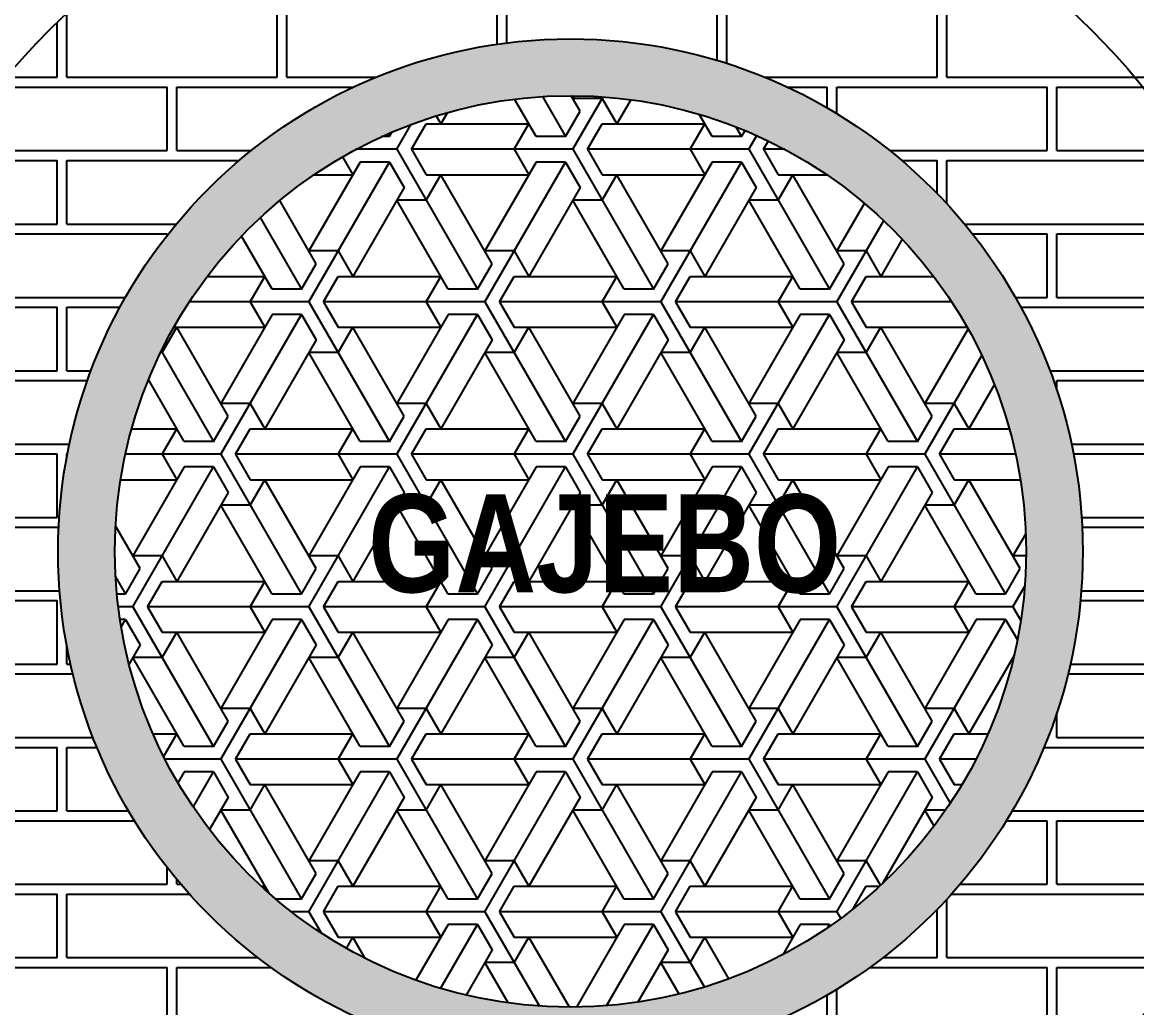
# Model space of a CAD drawing. Header units: inches. Extents: x 218041 to 238734, y -94371 to -86245.
# Drawn here: x 223111.7 to 223560.1, y -91990 to -91593.7 of the extents above; entities that cross this region are included whole.
import ezdxf

# ---------------------------------------------------------------- set-up
doc = ezdxf.new("R2010")
doc.units = ezdxf.units.IN
doc.header["$LTSCALE"] = 0.1
doc.header["$MEASUREMENT"] = 0
doc.layers.add('TEXT', color=250, linetype='Continuous')
doc.styles.get("Standard").update_dxf_attribs({"font": 'swisscb.ttf'})

msp = doc.modelspace()

# ---------------------------------------------------------------- hatches: boundary and pattern name
at = {"lineweight": -3, "true_color": 0xf7f281, "transparency": 33554687}
h = msp.add_hatch(dxfattribs=at)
h.set_pattern_fill('BRICK_UK_HIGH', color=51, scale=0.3934426229504204, pattern_type=2)
h.set_pattern_definition([(0, (-9206022.834467523, 3617324.486309838), (44.26229508192229, 29.50819672128152), [84.59016393434037, -3.934426229504204]), (0, (-9206067.096762605, 3617328.420736068), (44.26229508192229, 29.50819672128152), [84.59016393434037, -3.934426229504204]), (90, (-9206022.834467523, 3617324.486309838), (-44.26229508192229, 29.50819672128152), [-33.44262295078572, 25.57377049177732]), (90, (-9206026.768893752, 3617324.486309838), (-44.26229508192229, 29.50819672128152), [-33.44262295078572, 25.57377049177732])])
edge = h.paths.add_edge_path()
edge.add_spline(control_points=[(223004.2575447352, -92120.38067721714), (223019.5471519956, -92111.46864070788), (223037.9469469337, -92111.0865616896), (223053.5777227392, -92118.78814409579)], knot_values=[0, 0, 0, 0, 1, 1, 1, 1], degree=3, periodic=0)
edge.add_spline(control_points=[(223053.5777227392, -92118.78814409579), (223069.2084985466, -92126.48947856015), (223080.1169661132, -92141.31196260637), (223082.4565492568, -92158.9723937339)], knot_values=[0, 0, 0, 0, 1, 1, 1, 1], degree=3, periodic=0)
edge.add_line((223082.4565492568, -92158.9723937339), (223097.3163761059, -92255.81747216395))
edge.add_line((223097.3163761047, -92255.81747216357), (223197.9061651128, -92287.125164638))
edge.add_line((223197.9061651135, -92287.12516463826), (223176.3969118294, -92144.75439291178))
edge.add_spline(control_points=[(223176.3969118295, -92144.75439291167), (223173.2029196674, -92121.68485349182), (223181.5798967833, -92098.69589530629), (223198.8882499056, -92083.46033945864)], knot_values=[0, 0, 0, 0, 1, 1, 1, 1], degree=3, periodic=0)
edge.add_spline(control_points=[(223198.8882499056, -92083.46033945864), (223202.0130516251, -92080.70983356934), (223205.3515605161, -92078.28013086504), (223208.8552607575, -92076.18219467065)], knot_values=[0.8194679658319028, 0.8194679658319028, 0.8194679658319028, 0.8194679658319028, 1, 1, 1, 1], degree=3, periodic=0)
edge.add_arc((223332.2871351277, -91806.53008873014), 296.5597508914764, 208.8062475122503, 245.404303584089, ccw=False)
edge.add_spline(control_points=[(223072.4254242925, -91949.42717439587), (223067.7210140077, -91958.28317140833), (223061.0134073028, -91966.24024211148), (223052.4971903821, -91972.6150258174)], knot_values=[0, 0, 0, 0, 0.3528401945752599, 0.3528401945752599, 0.3528401945752599, 0.3528401945752599], degree=3, periodic=0)
edge.add_line((223052.4971903821, -91972.6150258174), (222961.6035422708, -92035.58045802907))
edge.add_line((222961.6035422699, -92035.58045802916), (222868.6787511834, -92096.51474726609))
edge.add_line((222868.6787511835, -92096.51474726571), (222774.7383886104, -92155.4178935279))
edge.add_line((222774.7383886108, -92155.41789352799), (222897.4593551183, -92193.61372152863))
edge.add_line((222897.4593551175, -92193.61372152854), (223004.2575447352, -92120.38067721699))
edge = h.paths.add_edge_path()
edge.add_spline(control_points=[(223619.8145849703, -91733.89640896254), (223632.8385654183, -91704.33887985999), (223664.3575726839, -91691.26027744914), (223691.7994416242, -91702.47301020053)], knot_values=[0, 0, 0, 0, 0.979237818302074, 0.979237818302074, 0.979237818302074, 0.979237818302074], degree=3, periodic=0)
edge.add_line((223691.7994416242, -91702.47301020053), (223969.3219147341, -91789.54989953694))
edge.add_line((223969.3219147341, -91789.54989953664), (223975.1297671956, -91691.66953856252))
edge.add_line((223975.129767196, -91691.66953856264), (223720.2354432699, -91612.08714783231))
edge.add_spline(control_points=[(223720.2354432696, -91612.08714783237), (223703.8558818454, -91606.79606005501), (223690.868170507, -91593.75702466768), (223685.6375806385, -91577.13571954238)], knot_values=[0, 0, 0, 0, 1, 1, 1, 1], degree=3, periodic=0)
edge.add_spline(control_points=[(223685.6375806385, -91577.13571954238), (223680.4069907719, -91560.51416647526), (223683.587098168, -91542.38735596136), (223693.8305846004, -91528.81028587556)], knot_values=[0, 0, 0, 0, 1, 1, 1, 1], degree=3, periodic=0)
edge.add_line((223693.8305846004, -91528.81028587556), (223753.2415166069, -91466.35263940772))
edge.add_line((223753.2415166067, -91466.35263940784), (223811.6368771245, -91402.37163570909))
edge.add_line((223811.6368771249, -91402.37163570894), (223866.4600947006, -91340.20602292226))
edge.add_line((223866.4600946994, -91340.2060229224), (223735.4813981479, -91340.2060229224))
edge.add_line((223735.4813981483, -91340.2060229224), (223673.5191548536, -91411.51177909455))
edge.add_line((223673.5191548539, -91411.51177909457), (223608.0147939248, -91483.61735469168))
edge.add_line((223608.0147939248, -91483.61735469148), (223540.9870757636, -91554.19957305769))
edge.add_spline(control_points=[(223540.9870757626, -91554.19957305769), (223532.7018810024, -91562.16291115525), (223522.7900042904, -91567.74975382256), (223512.2262992782, -91570.7980733956)], knot_values=[0.6094731122831212, 0.6094731122831212, 0.6094731122831212, 0.6094731122831212, 1, 1, 1, 1], degree=3, periodic=0)
edge.add_arc((223332.2871351277, -91806.53008873014), 296.5597508914764, 14.177158950046078, 52.64475086573981, ccw=False)
edge = h.paths.add_edge_path()
edge.add_spline(control_points=[(223512.2262992782, -91570.7980733956), (223495.7401254119, -91575.55541245684), (223477.6663539463, -91574.12990679171), (223461.7105141913, -91565.90567086729)], knot_values=[0, 0, 0, 0, 0.6094731122831212, 0.6094731122831212, 0.6094731122831212, 0.6094731122831212], degree=3, periodic=0)
edge.add_line((223461.7105141913, -91565.90567086729), (223461.7105141913, -91539.70191405487))
edge.add_arc((223332.2871351277, -91806.53008873014), 296.5597508914764, 64.12457840942285, 180)
edge.add_arc((223332.2871351277, -91806.53008873014), 296.5597508914765, 180, 198.162884208172)
edge.add_line((223050.5037168579, -91898.97353650628), (223075.0640407189, -91890.78676188557))
edge.add_spline(control_points=[(223075.0640407184, -91890.7867618855), (223075.5756557228, -91892.35934027004), (223076.1731965633, -91894.13336712307), (223076.8937167635, -91895.84193722018)], knot_values=[0, 0, 0, 0, 1, 1, 1, 1], degree=3, periodic=0)
edge.add_spline(control_points=[(223076.8937167635, -91895.84193722018), (223082.9436351189, -91913.91675827977), (223081.0539912561, -91933.18399861407), (223072.4254242925, -91949.42717439587)], knot_values=[0.3528401945752599, 0.3528401945752599, 0.3528401945752599, 0.3528401945752599, 1, 1, 1, 1], degree=3, periodic=0)
edge.add_arc((223332.2871351277, -91806.53008873014), 296.5597508914765, 208.8062475121534, 245.404303584089)
edge.add_spline(control_points=[(223208.8552607575, -92076.18219467065), (223224.7591978235, -92066.65927806868), (223244.0667677892, -92063.9721395606), (223262.2404720371, -92069.14613704056)], knot_values=[0, 0, 0, 0, 0.8194679658319028, 0.8194679658319028, 0.8194679658319028, 0.8194679658319028], degree=3, periodic=0)
edge.add_line((223262.2404720371, -92069.14613704056), (223262.2404720371, -92094.69870402059))
edge.add_arc((223332.2871351277, -91806.53008873014), 296.5597508914764, 256.3377799154452, 360)
edge.add_arc((223332.2871351277, -91806.53008873014), 296.5597508914764, 0, 52.64475086573974)
h.paths.add_polyline_path([(223538.4480364879, -91806.53008873014, -1), (223126.1262337675, -91806.53008873014, -1)], flags=16)
h.paths.add_polyline_path([(223515.5979145409, -91806.53008873014, -1), (223148.9763557145, -91806.53008873014, -1)], flags=0)
h.paths.add_polyline_path([(223238.5056416167, -91846.08730121328), (223425.799659075, -91846.08730121328), (223425.799659075, -91763.64318794942), (223238.5056416167, -91763.64318794942)], flags=8)
at = {"lineweight": -3, "transparency": 33554687}
h = msp.add_hatch(dxfattribs=at)
h.set_pattern_fill('GRASS', color=3, scale=39.34426229504204)
h.set_pattern_definition([(90, (-9206022.834467523, 3617324.486309838), (-27.82059466226684, 27.82059466226683), [7.377049180320379, -48.26414018355755]), (45, (-9206022.834467523, 3617324.486309838), (-27.82059466960642, 27.82059466960641), [7.377049180320382, -31.96721311472166]), (135, (-9206022.834467523, 3617324.486309838), (-27.82059466960642, -27.82059466960641), [7.377049180320379, -31.96721311472164])])
edge = h.paths.add_edge_path()
edge.add_line((222774.7383886108, -92155.41789352799), (222868.6787511839, -92096.5147472658))
edge.add_line((222868.6787511835, -92096.51474726571), (222961.6035422701, -92035.58045802878))
edge.add_line((222961.6035422699, -92035.58045802916), (223052.4971903812, -91972.61502581749))
edge.add_spline(control_points=[(223052.4971903821, -91972.6150258174), (223061.0134073028, -91966.24024211102), (223067.7210140077, -91958.2831714088), (223072.4254242925, -91949.42717439587)], knot_values=[0, 0, 0, 0, 0.3528401945752599, 0.3528401945752599, 0.3528401945752599, 0.3528401945752599], degree=3, periodic=0)
edge.add_arc((223332.2871351277, -91806.53008873014), 296.5597508914764, 180, 208.8062475122503, ccw=False)
edge.add_arc((223332.2871351277, -91806.53008873014), 296.5597508914765, 52.64475086573981, 180, ccw=False)
edge.add_spline(control_points=[(223512.2262992782, -91570.7980733956), (223522.7900042904, -91567.74975382302), (223532.7018810024, -91562.16291115571), (223540.9870757626, -91554.19957305769)], knot_values=[0.6094731122831212, 0.6094731122831212, 0.6094731122831212, 0.6094731122831212, 1, 1, 1, 1], degree=3, periodic=0)
edge.add_line((223540.9870757626, -91554.19957305769), (223608.0147939238, -91483.61735469148))
edge.add_line((223608.0147939248, -91483.61735469148), (223673.5191548539, -91411.51177909436))
edge.add_line((223673.5191548539, -91411.51177909457), (223735.4813981486, -91340.20602292242))
edge.add_line((223735.4813981483, -91340.2060229224), (222801.492486972, -91340.2060229224))
edge.add_line((222801.4924869722, -91340.2060229224), (222774.7383886107, -92155.41789352818))
edge = h.paths.add_edge_path()
edge.add_spline(control_points=[(223208.8552607575, -92076.18219467065), (223205.3515605161, -92078.28013086504), (223202.0130516251, -92080.70983356934), (223198.8882499056, -92083.46033945864)], knot_values=[0.8194679658319028, 0.8194679658319028, 0.8194679658319028, 0.8194679658319028, 1, 1, 1, 1], degree=3, periodic=0)
edge.add_spline(control_points=[(223198.8882499056, -92083.46033945864), (223181.5798967833, -92098.69589530629), (223173.2029196674, -92121.68485349182), (223176.3969118295, -92144.75439291167)], knot_values=[0, 0, 0, 0, 1, 1, 1, 1], degree=3, periodic=0)
edge.add_line((223176.3969118295, -92144.75439291167), (223197.9061651135, -92287.12516463814))
edge.add_line((223197.9061651135, -92287.12516463826), (223926.3449459871, -92513.84536718353))
edge.add_line((223926.3449459875, -92513.84536718343), (223969.3219147347, -91789.5498995367))
edge.add_line((223969.3219147341, -91789.54989953664), (223691.7994416243, -91702.47301020022))
edge.add_spline(control_points=[(223691.7994416242, -91702.47301020053), (223664.3575726839, -91691.26027744914), (223632.8385654183, -91704.33887985999), (223619.8145849703, -91733.89640896254)], knot_values=[0, 0, 0, 0, 0.979237818302074, 0.979237818302074, 0.979237818302074, 0.979237818302074], degree=3, periodic=0)
edge.add_arc((223332.2871351277, -91806.53008873014), 296.5597508914765, 0, 14.177158950153512, ccw=False)
edge.add_arc((223332.2871351277, -91806.53008873014), 296.5597508914765, -114.595696415911, 0, ccw=False)
edge = h.paths.add_edge_path()
edge.add_line((223975.129767196, -91691.66953856264), (223995.9842902492, -91340.20602292231))
edge.add_line((223995.9842902494, -91340.2060229224), (223866.4600947004, -91340.2060229224))
edge.add_line((223866.4600946994, -91340.2060229224), (223811.6368771238, -91402.37163570909))
edge.add_line((223811.6368771249, -91402.37163570894), (223753.2415166071, -91466.35263940769))
edge.add_line((223753.2415166067, -91466.35263940784), (223693.8305846001, -91528.81028587568))
edge.add_spline(control_points=[(223693.8305846004, -91528.81028587556), (223683.587098168, -91542.38735596136), (223680.4069907719, -91560.51416647526), (223685.6375806385, -91577.13571954238)], knot_values=[0, 0, 0, 0, 1, 1, 1, 1], degree=3, periodic=0)
edge.add_spline(control_points=[(223685.6375806385, -91577.13571954238), (223690.868170507, -91593.75702466768), (223703.8558818454, -91606.79606005501), (223720.2354432696, -91612.08714783237)], knot_values=[0, 0, 0, 0, 1, 1, 1, 1], degree=3, periodic=0)
edge.add_line((223720.2354432696, -91612.08714783237), (223975.1297671958, -91691.6695385627))
at = {"lineweight": -3, "true_color": 0x636466, "transparency": 33554687}
h = msp.add_hatch(color=251, dxfattribs=at)
h.dxf.hatch_style = 1
h.paths.add_polyline_path([(223538.4480364879, -91806.53008873014, 1), (223126.1262337675, -91806.53008873014, 1)])
h.paths.add_polyline_path([(223515.5979145409, -91806.53008873014, 1), (223148.9763557145, -91806.53008873014, 1)], flags=16)
h.paths.add_polyline_path([(223238.5056416167, -91846.08730121328), (223425.799659075, -91846.08730121328), (223425.799659075, -91763.64318794942), (223238.5056416167, -91763.64318794942)], flags=8)
at = {"lineweight": -3, "transparency": 33554687}
h = msp.add_hatch(dxfattribs=at)
h.set_pattern_fill('ESCHER', color=3, scale=59.01639344256306)
h.set_pattern_definition([(59.99999999999999, (-9206022.834467523, 3617324.486309838), (-70.81967210340862, -1.597355690340579e-08), [64.91803278681934, -5.901639344256305]), (180, (-9206022.834467523, 3617324.486309838), (35.40983606553782, -61.33163512124921), [64.91803278681937, -5.901639344256306]), (300.0000000000001, (-9206022.834467523, 3617324.486309838), (70.81967210340862, -1.597355690340579e-08), [64.91803278681934, -5.901639344256305]), (59.99999999999999, (-9206016.932828179, 3617324.486309838), (-70.81967210340862, -1.597355690340579e-08), [11.80327868851261, -59.01639344256304]), (300.0000000000001, (-9206016.932828179, 3617324.486309838), (70.81967210340862, -1.597355690340579e-08), [11.80327868851261, -59.01639344256304]), (59.99999999999999, (-9206025.785287196, 3617329.597279412), (-70.81967210340862, -1.597355690340579e-08), [11.80327868851261, -59.01639344256304]), (180, (-9206025.785287196, 3617329.597279412), (35.40983606553782, -61.33163512124921), [11.80327868851261, -59.01639344256306]), (300.0000000000001, (-9206025.785287196, 3617319.375340264), (70.81967210340862, -1.597355690340579e-08), [11.80327868851261, -59.01639344256304]), (180, (-9206025.785287196, 3617319.375340264), (35.40983606553782, -61.33163512124921), [11.80327868851261, -59.01639344256306]), (59.99999999999999, (-9206046.4410249, 3617324.486309838), (-70.81967210340862, -1.597355690340579e-08), [11.80327868851261, -59.01639344256304]), (300.0000000000001, (-9206046.4410249, 3617324.486309838), (70.81967210340862, -1.597355690340579e-08), [11.80327868851261, -59.01639344256304]), (59.99999999999999, (-9206011.031188834, 3617304.042431484), (-70.81967210340862, -1.597355690340579e-08), [11.80327868851261, -59.01639344256304]), (180, (-9206011.031188834, 3617304.042431484), (35.40983606553782, -61.33163512124921), [11.80327868851261, -59.01639344256306]), (300.0000000000001, (-9206011.031188834, 3617344.930188193), (70.81967210340862, -1.597355690340579e-08), [11.80327868851261, -59.01639344256304]), (180, (-9206011.031188834, 3617344.930188193), (35.40983606553782, -61.33163512124921), [11.80327868851261, -59.01639344256306]), (0, (-9206011.031188834, 3617334.708249045), (-35.40983606553783, 61.33163512124921), [41.31147540979413, -29.50819672128153]), (0, (-9206011.031188834, 3617314.264370632), (-35.40983606553783, 61.33163512124921), [41.31147540979413, -29.50819672128153]), (120, (-9206019.883647852, 3617339.819218618), (-70.81967210340862, 1.597358311194932e-08), [41.311475409794, -29.50819672128146]), (120, (-9206037.588565884, 3617329.597279412), (-70.81967210340862, 1.597358311194932e-08), [41.311475409794, -29.50819672128146]), (240, (-9206037.588565884, 3617319.375340264), (35.40983603787078, -61.33163513722279), [41.31147540979413, -29.50819672128153]), (240, (-9206019.883647852, 3617309.153401058), (35.40983603787078, -61.33163513722279), [41.31147540979413, -29.50819672128153])])
h.paths.add_polyline_path([(223515.5979145409, -91806.53008873014, 1), (223148.9763557145, -91806.53008873014, 1)])

# ---------------------------------------------------------------- linework, layer by layer
for radius in [296.5597508914764, 206.1609013600095, 183.3107794136556]:
    msp.add_circle((223332.2871351277, -91806.53008873016), radius)

# ---------------------------------------------------------------- texts
at = {"layer": 'TEXT', "color": 18, "true_color": 0x000000, "insert": (223250.8965294173, -91783.57080132002), "char_height": 39.34426229504204, "attachment_point": 1}
msp.add_mtext_dynamic_manual_height_columns('GAJEBO', width=873.6231707892355, gutter_width=0.4889821111175044, heights=[0], dxfattribs=at)

doc.saveas('drawing.dxf')
